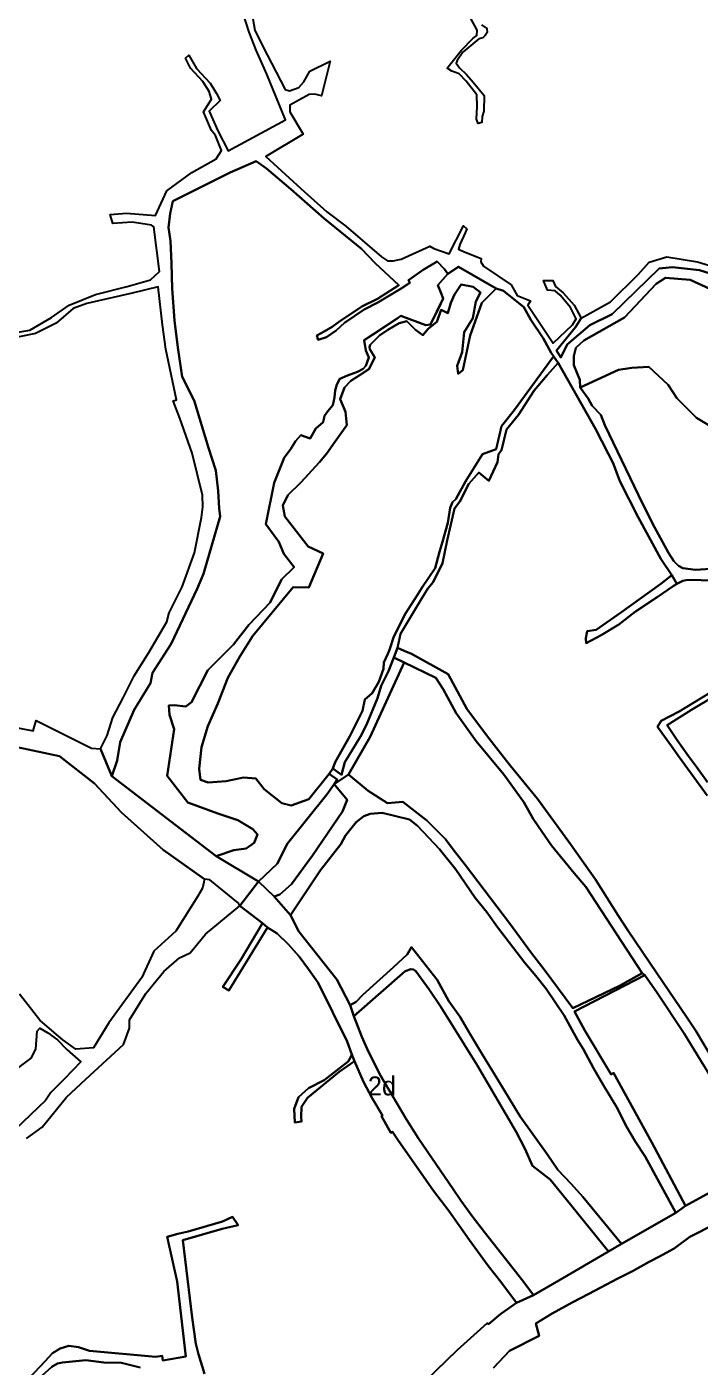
# Model space of a CAD drawing. Extents: x 548434 to 553028, y 1835063 to 1842282.
# Drawn here: x 551207.7 to 551456.4, y 1839040 to 1839535 of the extents above; entities that cross this region are included whole.
import ezdxf

# ---------------------------------------------------------------- set-up
doc = ezdxf.new("R2010")
doc.units = 0
for name, color, linetype in [('Level 15', 7, 'Continuous'), ('Level 16', 7, 'Continuous'), ('Level 23', 7, 'Continuous')]:
    doc.layers.add(name, color=color, linetype=linetype)

msp = doc.modelspace()

# ---------------------------------------------------------------- linework, layer by layer
at = {"layer": 'Level 16'}
msp.add_lwpolyline([(551394.81, 1839066.6), (551388.55, 1839063.72), (551382.8, 1839071.49), (551378.05, 1839077.43), (551371.19, 1839086.95), (551363.54, 1839097.76), (551357.89, 1839105.08), (551344.69, 1839123.92), (551342.72, 1839126.86), (551342.13, 1839126.53), (551338.68, 1839132.65), (551339, 1839132.88), (551335.27, 1839139.28), (551332.02, 1839145.42), (551328.66, 1839152.96), (551327.69, 1839155.5), (551326.02, 1839160.27), (551315.25, 1839181.98), (551311.76, 1839187.01), (551308.23, 1839191.65), (551304.28, 1839196.13), (551300.11, 1839200.19), (551296.52, 1839202.42), (551294.74, 1839203.99), (551286.41, 1839210.33), (551293.3, 1839219.36), (551299.04, 1839213.85), (551305.03, 1839206.96), (551308.1, 1839200.86), (551322.24, 1839183.14), (551327.14, 1839173.69), (551328.43, 1839169.65), (551331.44, 1839161.97), (551333.37, 1839157.51), (551337.94, 1839148.34), (551347.97, 1839131.44), (551352.34, 1839124.41), (551365.2, 1839105.69), (551367.92, 1839101.52), (551372.22, 1839095.75), (551376.71, 1839089.85), (551390.92, 1839071.84)], close=True, dxfattribs=at)
for points in [[(551351.03, 1839031.17), (551366.62, 1839046.23), (551377.65, 1839056.22), (551378.14, 1839055.85), (551382.77, 1839059.75), (551388.55, 1839063.72), (551394.81, 1839066.6), (551404.21, 1839071.96), (551422.47, 1839082.73), (551427.3107, 1839085.4892), (551447.4, 1839096.94), (551450.93, 1839099.62), (551459.96, 1839104.51)], [(551462, 1839092.98), (551452.58, 1839088.15), (551446.75, 1839083.84), (551441.06, 1839080.71), (551437.48, 1839078.94), (551431.31, 1839075.5), (551425.98, 1839072.75), (551415.3, 1839067.1), (551409.05, 1839063.94), (551401.69, 1839059.87), (551395.63, 1839056.17), (551396.89, 1839051.61), (551385.93, 1839045.97), (551380.01, 1839039.79)]]:
    msp.add_lwpolyline(points, dxfattribs=at)
at = {"layer": 'Level 23'}
for points in [[(551286.7, 1839563.12), (551291.85, 1839533.72), (551294.68, 1839527.99), (551303.1, 1839511.78), (551304.76, 1839511.28), (551308.11, 1839512.58), (551310.02, 1839514.63), (551312.17, 1839518.64), (551319.71, 1839522.27), (551316.49, 1839509.45), (551314.02, 1839510.17), (551311.99, 1839509.95), (551304.77, 1839506.1), (551304.78, 1839503.54), (551309.69, 1839495.33), (551295.96, 1839487.09), (551308.93, 1839475.28), (551318.53, 1839466.65), (551325.51, 1839461.39), (551338.63, 1839450.05), (551340.89, 1839448.58), (551343, 1839448.52), (551345.95, 1839449.15), (551356.56, 1839454.03), (551358.04, 1839453.11), (551363.69, 1839451.19), (551368.99, 1839461.53), (551370.18, 1839460.41), (551369.58, 1839458.93), (551367.66, 1839454.54), (551367.13, 1839452.81), (551368.9, 1839451.98), (551375.49, 1839449.39), (551375.41, 1839448.17), (551376.31, 1839446.53), (551386.53, 1839439.69), (551388.83, 1839435.71), (551393.67, 1839433.84), (551392.68, 1839432.21), (551402.09, 1839418.11), (551409.19, 1839424.94), (551410.52, 1839427.19), (551408.48, 1839431.28), (551404.66, 1839435.83), (551402.84, 1839437.44), (551399.92, 1839437.71), (551398.51, 1839441.27), (551402.01, 1839441.3), (551402.97, 1839439.04), (551405.82, 1839436.78), (551409.77, 1839432.23), (551412.42, 1839427.36), (551410.28, 1839424.12), (551403.31, 1839415.39), (551404.91, 1839412.88), (551407.2, 1839417.68), (551415.66, 1839424.86), (551423.92, 1839428.85), (551441.17, 1839445.68), (551446.18, 1839446.2), (551456.07, 1839445.07), (551462, 1839443.32)], [(551198.69, 1839421.2), (551208.82, 1839423), (551216.76, 1839427.68), (551223.31, 1839432.18), (551233.07, 1839436.13), (551244.71, 1839439.03), (551253.37, 1839441.51), (551256.7, 1839444.67), (551254.55, 1839461.1), (551253.69, 1839461.68), (551246.59, 1839462.88), (551239.42, 1839462.35), (551238.53, 1839465.7), (551244.56, 1839466.21), (551255.27, 1839465.34), (551259.34, 1839474.46), (551268.64, 1839481.19), (551277.57, 1839486.25), (551279.59, 1839489.3), (551277.38, 1839494.87), (551275.86, 1839496.75), (551272.99, 1839503.62), (551275.94, 1839508.26), (551274.99, 1839511.12), (551272.65, 1839514.77), (551268.11, 1839519.72), (551266.24, 1839523.43), (551267.53, 1839524.48), (551270.38, 1839519.63), (551275.37, 1839514.2), (551277.79, 1839510.32), (551279.07, 1839507.73), (551275.07, 1839503.85), (551278.24, 1839496.53), (551282.01, 1839489.14), (551303.22, 1839500.69), (551296.34, 1839517.44), (551292.43, 1839526.36), (551289.78, 1839533.04), (551286.26, 1839544.06)], [(551375.57, 1839535.71), (551377.57, 1839534.32), (551377.67, 1839532.9), (551376.97, 1839531.76), (551376.06, 1839530.88), (551374.65, 1839530.59), (551368.67, 1839525.62), (551366.68, 1839522.54), (551366.29, 1839521.53), (551367.44, 1839519.78), (551370.06, 1839517.34), (551372.53, 1839514.57), (551376.58, 1839509.62), (551376.41, 1839503.84), (551375.9, 1839501.87), (551375.74, 1839499.62), (551374.34, 1839499.26), (551373.73, 1839500.89), (551374.01, 1839505.57), (551373.94, 1839509.88), (551369.98, 1839514.89), (551367.33, 1839517.67), (551364.67, 1839518.65), (551362.95, 1839519.77), (551363.8, 1839520.85), (551368.13, 1839526.24), (551372.58, 1839530.73), (551373.85, 1839531.82), (551374, 1839533.75), (551371.49, 1839538.36)], [(551460.12, 1839330.53), (551453.11, 1839330.72), (551451.23, 1839330.63), (551449.93, 1839330.34), (551448.93, 1839329.88), (551447.7863, 1839329.2176), (551445.92, 1839332.44), (551441.88, 1839338.49), (551433.42, 1839353.86), (551426.68, 1839367.19), (551424.24, 1839373.79), (551422.41, 1839377.46), (551417.74, 1839386.57), (551403.96, 1839410.89), (551401.3, 1839414.54), (551398.34, 1839419.99), (551393.8, 1839426.81), (551391.28, 1839431.43), (551383.78, 1839437.43), (551380.97, 1839438.35), (551367.09, 1839446.4), (551363.16, 1839443.77), (551361.95, 1839445.44), (551359.18, 1839448.34), (551354.1, 1839445.23), (551348.66, 1839441.39), (551349.11, 1839440.48), (551346, 1839438.31), (551337.29, 1839433.22), (551332.31, 1839430.58), (551325.05, 1839425.72), (551321.95, 1839422.82), (551318.41, 1839420.39), (551315.27, 1839419.37), (551314.79, 1839421.02), (551317.55, 1839422.48), (551320.4, 1839424.2), (551322.78, 1839425.91), (551331.43, 1839431.64), (551337.21, 1839434.54), (551345.13, 1839439.54), (551336.31, 1839447.76), (551331.28, 1839453.04), (551317.52, 1839464.16), (551305.19, 1839474.97), (551296.24, 1839482.66), (551292.45, 1839485.41), (551282.82, 1839481.12), (551261.63, 1839470.6), (551260.67, 1839466.05), (551260.04, 1839460.82), (551260.8, 1839455.97), (551261.18, 1839447.6), (551261.35, 1839438.35), (551262.25, 1839426.58), (551263.42, 1839416.61), (551265.11, 1839405.74), (551269.44, 1839396.94), (551274.81, 1839379.55), (551277.52, 1839371.16), (551278.3, 1839363.59), (551278.69, 1839357.19), (551279.12, 1839354.17), (551272.93, 1839333.03), (551270.64, 1839327.46), (551260.97, 1839307.09), (551254.05, 1839296.37), (551253.41, 1839292.62), (551247.34, 1839282.73), (551242.15, 1839270.79), (551241.04, 1839264.06), (551239.12, 1839258.3), (551234.95, 1839268.35), (551237.31, 1839273.26), (551239.46, 1839279.96), (551243.28, 1839287.13), (551247.35, 1839295.3), (551252.7, 1839303.87), (551259.41, 1839315.28), (551260.28, 1839318.59), (551265.04, 1839328.22), (551269.62, 1839340.68), (551272.18, 1839353.81), (551272.74, 1839357.72), (551272.62, 1839362.03), (551268.7, 1839377.48), (551264.26, 1839390.44), (551261.77, 1839396.92), (551263.03, 1839397.18), (551259.01, 1839415.95), (551257.81, 1839424.94), (551256.14, 1839439), (551246.63, 1839436.57), (551229.8, 1839432.77), (551224.76, 1839430.94), (551218.57, 1839425.51), (551210.86, 1839421.72), (551201.31, 1839419.74)], [(551462.43, 1839386.12), (551455, 1839390.63), (551447.78, 1839397.8), (551444.56, 1839402.76), (551437.36, 1839409.37), (551431.08, 1839409.09), (551426.23, 1839408.33), (551412.02, 1839401.79), (551411.98, 1839404.67), (551409.71, 1839410.06), (551409.67, 1839413.3), (551410.46, 1839416.38), (551413.44, 1839419.08), (551428.4, 1839427.65), (551440.16, 1839440.05), (551443.58, 1839442.23), (551452.72, 1839441.51), (551459.88, 1839438.22)], [(551459.88, 1839438.22), (551452.72, 1839441.51), (551443.58, 1839442.23), (551440.16, 1839440.05), (551428.4, 1839427.65), (551413.44, 1839419.08), (551410.46, 1839416.38), (551409.67, 1839413.3), (551409.71, 1839410.06), (551411.98, 1839404.67), (551412.02, 1839401.79), (551414.94, 1839397.74), (551416.42, 1839395.07), (551419.67, 1839391.66), (551421.1, 1839387.91), (551433.64, 1839362.04), (551438.77, 1839351.6), (551444.64, 1839340.67), (551446.63, 1839337.64), (551448.34, 1839335.94), (551450.01, 1839335.05), (551454.59, 1839334.48), (551462.01, 1839334.96)], [(551464.05, 1839148.66), (551454.71, 1839164.2), (551451.36, 1839169.37), (551440.36, 1839185.46), (551429.8, 1839201.1), (551426.05, 1839206.76), (551417.73, 1839220.11), (551408.43, 1839233.16), (551396.27, 1839249.84), (551386.24, 1839262.18), (551381.78, 1839267.82), (551377.49, 1839273.37), (551370.25, 1839283.09), (551363.29, 1839295.87), (551349.72, 1839303.43), (551347.07, 1839304.57), (551344.61, 1839305.69), (551345.71, 1839310.82), (551353.03, 1839323.18), (551355.78, 1839327.54), (551357.78, 1839329.86), (551361.18, 1839336.92), (551362.97, 1839345.24), (551365.63, 1839357.13), (551367.61, 1839359.66), (551370.9, 1839366.23), (551374.63, 1839370.44), (551378.28, 1839367.31), (551381.48, 1839374.23), (551381.87, 1839377.13), (551382.98, 1839378.68), (551384.83, 1839386.22), (551389.23, 1839391.65), (551395.1, 1839400.64), (551399.8, 1839406.32), (551403.96, 1839410.89), (551417.74, 1839386.57), (551422.41, 1839377.46), (551424.24, 1839373.79), (551426.68, 1839367.19), (551433.42, 1839353.86), (551441.88, 1839338.49), (551445.92, 1839332.44), (551441.8, 1839329.33), (551426.9, 1839318.51), (551417.91, 1839312.31), (551414.6, 1839311.76), (551414.15, 1839309.18), (551414.21, 1839307.38), (551419.75, 1839310.29), (551426.32, 1839314.29), (551432.47, 1839319.06), (551440.48, 1839324.4), (551446.34, 1839328.38), (551447.7863, 1839329.2176), (551448.93, 1839329.88), (551449.93, 1839330.34), (551451.23, 1839330.63), (551453.11, 1839330.72), (551460.12, 1839330.53)], [(551462.01, 1839334.96), (551454.59, 1839334.48), (551450.01, 1839335.05), (551448.34, 1839335.94), (551446.63, 1839337.64), (551444.64, 1839340.67), (551438.77, 1839351.6), (551433.64, 1839362.04), (551421.1, 1839387.91), (551419.67, 1839391.66), (551416.42, 1839395.07), (551414.94, 1839397.74), (551412.02, 1839401.79), (551426.23, 1839408.33), (551431.08, 1839409.09), (551437.36, 1839409.37), (551444.56, 1839402.76), (551447.78, 1839397.8), (551455, 1839390.63), (551462.43, 1839386.12)], [(551457.84, 1839151.21), (551450.5, 1839163.28), (551440.51, 1839178.18), (551435.93, 1839184.74), (551434.94, 1839185.45), (551414.1, 1839217.44), (551409.87, 1839222.39), (551401.5, 1839232.59), (551397.89, 1839237.79), (551394.65, 1839242.54), (551391.22, 1839248.65), (551383.88, 1839258.88), (551373.59, 1839271.2), (551366.31, 1839281.55), (551361.49, 1839290.43), (551358.7, 1839294.52), (551347.01, 1839300.19), (551343.22, 1839302.02), (551344.61, 1839305.69), (551347.07, 1839304.57), (551349.72, 1839303.43), (551363.29, 1839295.87), (551370.25, 1839283.09), (551377.49, 1839273.37), (551381.78, 1839267.82), (551386.24, 1839262.18), (551396.27, 1839249.84), (551408.43, 1839233.16), (551417.73, 1839220.11), (551426.05, 1839206.76), (551429.8, 1839201.1), (551440.36, 1839185.46), (551451.36, 1839169.37), (551454.71, 1839164.2), (551464.05, 1839148.66)], [(551458.91, 1839251.09), (551455.94, 1839255.12), (551448.68, 1839265.2), (551445.73, 1839269.3), (551440.56, 1839276.49), (551441.98, 1839278.7), (551448.6, 1839282.18), (551459.94, 1839289.08)], [(551459.94, 1839289.08), (551448.6, 1839282.18), (551441.98, 1839278.7), (551440.56, 1839276.49), (551445.73, 1839269.3), (551448.68, 1839265.2), (551455.94, 1839255.12), (551458.91, 1839251.09)], [(551461.99, 1839288.05), (551453.15, 1839282.69), (551444.13, 1839277.09), (551447.85, 1839271.54), (551452.05, 1839265.69), (551455.03, 1839261.72), (551459.11, 1839256.03)], [(551459.11, 1839256.03), (551455.03, 1839261.72), (551452.05, 1839265.69), (551447.85, 1839271.54), (551444.13, 1839277.09), (551453.15, 1839282.69), (551461.99, 1839288.05)], [(551187.09, 1839279.48), (551210.05, 1839275.05), (551211.17, 1839278.77), (551231.53, 1839268.55), (551234.95, 1839268.35), (551239.12, 1839258.3), (551277.62, 1839228.73), (551293.3, 1839219.36), (551286.41, 1839210.33), (551285.9, 1839211.31), (551275.3, 1839220.01), (551273.37, 1839220.24), (551258.02, 1839231.08), (551242.65, 1839244.83), (551232.7, 1839255.56), (551219.72, 1839265.6), (551204.07, 1839268.95)], [(551204.07, 1839268.95), (551219.72, 1839265.6), (551232.7, 1839255.56), (551242.65, 1839244.83), (551258.02, 1839231.08), (551273.37, 1839220.24), (551272.53, 1839216.83), (551270.85, 1839213.96), (551262.68, 1839200.96), (551254.64, 1839193.61), (551250.19, 1839183.88), (551237.96, 1839167.18), (551232.3, 1839157.89), (551225.82, 1839157.47), (551220.98, 1839160.87), (551217.83, 1839163.64), (551212.52, 1839168.2), (551204.93, 1839177.8)], [(551207.53, 1839124.43), (551213.39, 1839128.64), (551222.3, 1839139.75), (551229.43, 1839146.3), (551243.35, 1839159.2), (551245.63, 1839165.23), (551245.6, 1839168.31), (551251.69, 1839177.94), (551254.31, 1839181.34), (551258.3, 1839186.12), (551264.1, 1839191.21), (551267.99, 1839193.06), (551273.71, 1839199.96), (551286.41, 1839210.33), (551294.74, 1839203.99), (551286.87, 1839190.65), (551280.1, 1839180.4), (551282.3, 1839179.06), (551296.52, 1839202.42), (551300.11, 1839200.19), (551304.28, 1839196.13), (551308.23, 1839191.65), (551311.76, 1839187.01), (551315.25, 1839181.98), (551326.02, 1839160.27), (551327.69, 1839155.5), (551327.12, 1839154.06), (551326.32, 1839152.93), (551317.46, 1839146.02), (551311.75, 1839143), (551308.08, 1839139.68), (551306.4, 1839135.45), (551306.66, 1839130.34), (551309.14, 1839130.71), (551309.04, 1839132.47), (551309.08, 1839136.08), (551311.32, 1839139.43), (551323.07, 1839149.08), (551328.66, 1839152.96), (551332.02, 1839145.42), (551335.27, 1839139.28), (551339, 1839132.88), (551338.68, 1839132.65), (551342.13, 1839126.53), (551342.72, 1839126.86), (551344.69, 1839123.92), (551357.89, 1839105.08), (551363.54, 1839097.76), (551371.19, 1839086.95), (551378.05, 1839077.43), (551382.8, 1839071.49), (551388.55, 1839063.72), (551382.77, 1839059.75), (551378.14, 1839055.85), (551377.65, 1839056.22), (551366.62, 1839046.23), (551351.03, 1839031.17)], [(551194.41, 1839142.99), (551209.26, 1839154.16), (551211.08, 1839157.45), (551211.54, 1839164.03), (551212.48, 1839165.25), (551215.44, 1839163.49), (551218.97, 1839160.85), (551222.45, 1839157.37), (551227.62, 1839152.75), (551221.48, 1839146.37), (551216.53, 1839141.43), (551214.6, 1839138.48), (551194.81, 1839119.63)], [(551351.03, 1839031.17), (551366.62, 1839046.23), (551377.65, 1839056.22), (551378.14, 1839055.85), (551382.77, 1839059.75), (551388.55, 1839063.72), (551394.81, 1839066.6), (551404.21, 1839071.96), (551422.47, 1839082.73), (551427.3107, 1839085.4892), (551447.4, 1839096.94), (551450.93, 1839099.62), (551459.96, 1839104.51)], [(551380.01, 1839039.79), (551385.93, 1839045.97), (551396.89, 1839051.61), (551395.63, 1839056.17), (551401.69, 1839059.87), (551409.05, 1839063.94), (551415.3, 1839067.1), (551425.98, 1839072.75), (551431.31, 1839075.5), (551437.48, 1839078.94), (551441.06, 1839080.71), (551446.75, 1839083.84), (551452.58, 1839088.15), (551462, 1839092.98), (551467.62, 1839096.22), (551481.32, 1839103.57), (551488.79, 1839094.44), (551494.81, 1839080.89), (551498.04, 1839075.31), (551505.71, 1839057.75), (551508.36, 1839049.74), (551510.64, 1839041.49), (551513.22, 1839042.2), (551516.62, 1839033.13)], [(551207.93, 1839035.36), (551212.64, 1839040.26), (551214.34, 1839042.13), (551217.14, 1839045.12), (551220.01, 1839046.88), (551223.26, 1839047.89), (551226.72, 1839047.36), (551230.81, 1839046), (551255.32, 1839043.82), (551257.63, 1839044.17), (551257.97, 1839042.48), (551266.4, 1839043.92), (551263.18, 1839071.58), (551259.57, 1839088.08), (551263.52, 1839089.24), (551267.25, 1839090.05), (551279.93, 1839093.84), (551283.6, 1839095.47), (551285.73, 1839092.42), (551279.89, 1839091.14), (551265.27, 1839086.95), (551268.74, 1839058.39), (551270.14, 1839048.63), (551271.09, 1839044.82), (551273.27, 1839037.49)], [(551273.27, 1839037.49), (551271.09, 1839044.82), (551270.14, 1839048.63), (551268.74, 1839058.39), (551265.27, 1839086.95), (551279.89, 1839091.14), (551285.73, 1839092.42), (551283.6, 1839095.47), (551279.93, 1839093.84), (551267.25, 1839090.05), (551263.52, 1839089.24), (551259.57, 1839088.08), (551263.18, 1839071.58), (551266.4, 1839043.92), (551257.97, 1839042.48), (551257.63, 1839044.17), (551255.32, 1839043.82), (551230.81, 1839046), (551226.72, 1839047.36), (551223.26, 1839047.89), (551220.01, 1839046.88), (551217.14, 1839045.12), (551214.34, 1839042.13), (551212.64, 1839040.26), (551207.93, 1839035.36)], [(551462, 1839092.98), (551452.58, 1839088.15), (551446.75, 1839083.84), (551441.06, 1839080.71), (551437.48, 1839078.94), (551431.31, 1839075.5), (551425.98, 1839072.75), (551415.3, 1839067.1), (551409.05, 1839063.94), (551401.69, 1839059.87), (551395.63, 1839056.17), (551396.89, 1839051.61), (551385.93, 1839045.97), (551380.01, 1839039.79)], [(551249.55, 1839039.92), (551242.71, 1839041.6), (551236.15, 1839041.76), (551229.47, 1839042.61), (551220.82, 1839041.78), (551219.61, 1839041.52), (551219.05, 1839041.38), (551216.97, 1839040.07), (551209.85, 1839033.66)], [(551209.85, 1839033.66), (551216.97, 1839040.07), (551219.05, 1839041.38), (551219.61, 1839041.52), (551220.82, 1839041.78), (551229.47, 1839042.61), (551236.15, 1839041.76), (551242.71, 1839041.6), (551249.55, 1839039.92)]]:
    msp.add_lwpolyline(points, dxfattribs=at)
for points in [[(551360.57, 1839436.86), (551361.47, 1839434.66), (551359.69, 1839431.01), (551356.82, 1839425.03), (551355.11, 1839424.78), (551345.85, 1839428.29), (551344.43, 1839427.23), (551332.31, 1839419.27), (551332.84, 1839415.39), (551333.96, 1839412.85), (551332.85, 1839409.83), (551331.93, 1839408.72), (551329.82, 1839407.62), (551326.1, 1839406.19), (551323.32, 1839405.03), (551322.23, 1839402.9), (551321.56, 1839400.67), (551321.31, 1839398.15), (551320.73, 1839395.3), (551318.88, 1839393.04), (551317.62, 1839391.37), (551317.15, 1839389.04), (551314.42, 1839386.65), (551312.31, 1839382.92), (551308.84, 1839384.21), (551306.88, 1839381.95), (551305.24, 1839379.08), (551302.73, 1839375.8), (551299.06, 1839366.54), (551296.02, 1839351.32), (551300.71, 1839344.73), (551302.65, 1839340.41), (551306.4, 1839335.49), (551301.8, 1839330.93), (551297.52, 1839322.44), (551289.65, 1839314.14), (551284.01, 1839306.87), (551274.51, 1839297.4), (551268.49, 1839285.56), (551266.39, 1839284.03), (551262.05, 1839284.42), (551260.2, 1839284.37), (551260.33, 1839280.86), (551262.09, 1839275.62), (551259.51, 1839258.34), (551267.13, 1839248.48), (551278.23, 1839244.43), (551285.68, 1839242.01), (551291.16, 1839238.67), (551292.85, 1839236.75), (551291.62, 1839233.6), (551288.74, 1839231.6), (551284.16, 1839230.91), (551277.62, 1839228.73), (551239.12, 1839258.3), (551241.04, 1839264.06), (551242.15, 1839270.79), (551247.34, 1839282.73), (551253.41, 1839292.62), (551254.05, 1839296.37), (551260.97, 1839307.09), (551270.64, 1839327.46), (551272.93, 1839333.03), (551279.12, 1839354.17), (551278.69, 1839357.19), (551278.3, 1839363.59), (551277.52, 1839371.16), (551274.81, 1839379.55), (551269.44, 1839396.94), (551265.11, 1839405.74), (551263.42, 1839416.61), (551262.25, 1839426.58), (551261.35, 1839438.35), (551261.18, 1839447.6), (551260.8, 1839455.97), (551260.04, 1839460.82), (551260.67, 1839466.05), (551261.63, 1839470.6), (551282.82, 1839481.12), (551292.45, 1839485.41), (551296.24, 1839482.66), (551305.19, 1839474.97), (551317.52, 1839464.16), (551331.28, 1839453.04), (551336.31, 1839447.76), (551345.13, 1839439.54), (551337.21, 1839434.54), (551331.43, 1839431.64), (551322.78, 1839425.91), (551320.4, 1839424.2), (551317.55, 1839422.48), (551314.79, 1839421.02), (551315.27, 1839419.37), (551318.41, 1839420.39), (551321.95, 1839422.82), (551325.05, 1839425.72), (551332.31, 1839430.58), (551337.29, 1839433.22), (551346, 1839438.31), (551349.11, 1839440.48), (551348.66, 1839441.39), (551354.1, 1839445.23), (551359.18, 1839448.34), (551361.95, 1839445.44), (551363.16, 1839443.77), (551359.52, 1839439.54)], [(551472.9228, 1839439.2298), (551466.76, 1839438.27), (551462, 1839443.32), (551456.07, 1839445.07), (551446.18, 1839446.2), (551441.17, 1839445.68), (551423.92, 1839428.85), (551415.66, 1839424.86), (551407.2, 1839417.68), (551404.91, 1839412.88), (551403.31, 1839415.39), (551410.28, 1839424.12), (551412.42, 1839427.36), (551423.26, 1839433.4), (551433.5, 1839443.54), (551437.48, 1839448.09), (551444.06, 1839450), (551455.32, 1839448.14), (551462.67, 1839445.92), (551467.52, 1839443.12), (551471.6329, 1839443.5386)], [(551363.16, 1839443.77), (551367.09, 1839446.4), (551380.97, 1839438.35), (551375.67, 1839432.99), (551371.4, 1839420.98), (551368.7, 1839408.18), (551367.03, 1839406.8), (551366.66, 1839409.79), (551368.44, 1839414.78), (551369.24, 1839422.25), (551372.45, 1839427.35), (551373.46, 1839433.59), (551375.23, 1839436.84), (551372.59, 1839439.01), (551368.1, 1839439.82), (551365.59, 1839436.16), (551364.27, 1839432.99), (551363.2, 1839429.18), (551360.75, 1839430.45), (551359.1, 1839426.06), (551355.94, 1839423.43), (551353.96, 1839421.17), (551351.25, 1839423.1), (551348.07, 1839426.34), (551345.15, 1839425.5), (551340.98, 1839423.1), (551338, 1839420.93), (551334.46, 1839417.53), (551334.3, 1839416.67), (551334.32, 1839415.88), (551336.21, 1839412.85), (551333.99, 1839408.52), (551330.44, 1839406.16), (551327.39, 1839404.21), (551325.05, 1839401.76), (551323.38, 1839397.51), (551325.44, 1839392.74), (551325.89, 1839387.93), (551321.54, 1839381.9), (551318.4, 1839377.28), (551315.75, 1839374.23), (551308.92, 1839366.75), (551304.13, 1839362.01), (551302.23, 1839358.2), (551302.95, 1839354.2), (551311.65, 1839343.06), (551317.15, 1839340.48), (551311.8, 1839327.98), (551306.05, 1839328), (551291.19, 1839310.06), (551286.35, 1839302.42), (551281.95, 1839294.6), (551278.25, 1839285.04), (551274.49, 1839276.66), (551272.2, 1839268.98), (551271.33, 1839260.9), (551271.83, 1839256.94), (551274.61, 1839255.89), (551281.34, 1839256.44), (551287.69, 1839257.75), (551292.21, 1839257.44), (551295.31, 1839253.41), (551301.81, 1839248.22), (551305.36, 1839247.4), (551311.81, 1839249.76), (551319.29, 1839259.06), (551322.31, 1839256.99), (551321.17, 1839255.35), (551318.47, 1839251.48), (551303.99, 1839233.39), (551300.11, 1839225.92), (551293.3, 1839219.36), (551277.62, 1839228.73), (551284.16, 1839230.91), (551288.74, 1839231.6), (551291.62, 1839233.6), (551292.85, 1839236.75), (551291.16, 1839238.67), (551285.68, 1839242.01), (551278.23, 1839244.43), (551267.13, 1839248.48), (551259.51, 1839258.34), (551262.09, 1839275.62), (551260.33, 1839280.86), (551260.2, 1839284.37), (551262.05, 1839284.42), (551266.39, 1839284.03), (551268.49, 1839285.56), (551274.51, 1839297.4), (551284.01, 1839306.87), (551289.65, 1839314.14), (551297.52, 1839322.44), (551301.8, 1839330.93), (551306.4, 1839335.49), (551302.65, 1839340.41), (551300.71, 1839344.73), (551296.02, 1839351.32), (551299.06, 1839366.54), (551302.73, 1839375.8), (551305.24, 1839379.08), (551306.88, 1839381.95), (551308.84, 1839384.21), (551312.31, 1839382.92), (551314.42, 1839386.65), (551317.15, 1839389.04), (551317.62, 1839391.37), (551318.88, 1839393.04), (551320.73, 1839395.3), (551321.31, 1839398.15), (551321.56, 1839400.67), (551322.23, 1839402.9), (551323.32, 1839405.03), (551326.1, 1839406.19), (551329.82, 1839407.62), (551331.93, 1839408.72), (551332.85, 1839409.83), (551333.96, 1839412.85), (551332.84, 1839415.39), (551332.31, 1839419.27), (551335.41, 1839421.29), (551344.43, 1839427.23), (551345.85, 1839428.29), (551355.11, 1839424.78), (551356.82, 1839425.03), (551361.47, 1839434.66), (551360.57, 1839436.86), (551359.52, 1839439.54)], [(551403.96, 1839410.89), (551402.22, 1839413.26), (551393.82, 1839401.84), (551387.75, 1839393.55), (551383.02, 1839387.47), (551381, 1839378.95), (551375.93, 1839377.22), (551369.67, 1839367.05), (551366.15, 1839360.56), (551364.91, 1839359.41), (551364.08, 1839357.36), (551363.14, 1839351.86), (551361.26, 1839344.85), (551360.13, 1839341.11), (551358.52, 1839335.08), (551353.84, 1839328.17), (551351.71, 1839324.84), (551347.59, 1839318.31), (551343.25, 1839309.86), (551341.62, 1839304.94), (551340.96, 1839303.46), (551339.49, 1839300.2), (551339.37, 1839297.9), (551337.66, 1839293.11), (551335.26, 1839288.87), (551332.53, 1839286.62), (551331.6, 1839282.34), (551327.04, 1839273.08), (551321.61, 1839263.4), (551320.7, 1839261.03), (551319.29, 1839259.06), (551311.81, 1839249.76), (551305.36, 1839247.4), (551301.81, 1839248.22), (551295.31, 1839253.41), (551292.21, 1839257.44), (551287.69, 1839257.75), (551281.34, 1839256.44), (551274.61, 1839255.89), (551271.83, 1839256.94), (551271.33, 1839260.9), (551272.2, 1839268.98), (551274.49, 1839276.66), (551278.25, 1839285.04), (551281.95, 1839294.6), (551286.35, 1839302.42), (551291.19, 1839310.06), (551306.05, 1839328), (551311.8, 1839327.98), (551317.15, 1839340.48), (551311.65, 1839343.06), (551302.95, 1839354.2), (551302.23, 1839358.2), (551304.13, 1839362.01), (551308.92, 1839366.75), (551315.75, 1839374.23), (551318.4, 1839377.28), (551321.54, 1839381.9), (551325.89, 1839387.93), (551325.44, 1839392.74), (551323.38, 1839397.51), (551325.05, 1839401.76), (551327.39, 1839404.21), (551330.44, 1839406.16), (551333.99, 1839408.52), (551336.21, 1839412.85), (551334.32, 1839415.88), (551334.3, 1839416.67), (551334.46, 1839417.53), (551338, 1839420.93), (551340.98, 1839423.1), (551345.15, 1839425.5), (551348.07, 1839426.34), (551351.25, 1839423.1), (551353.96, 1839421.17), (551355.94, 1839423.43), (551359.1, 1839426.06), (551360.75, 1839430.45), (551363.2, 1839429.18), (551364.27, 1839432.99), (551365.59, 1839436.16), (551368.1, 1839439.82), (551372.59, 1839439.01), (551375.23, 1839436.84), (551373.46, 1839433.59), (551372.45, 1839427.35), (551369.24, 1839422.25), (551368.44, 1839414.78), (551366.66, 1839409.79), (551367.03, 1839406.8), (551368.7, 1839408.18), (551371.4, 1839420.98), (551375.67, 1839432.99), (551380.97, 1839438.35), (551383.78, 1839437.43), (551391.28, 1839431.43), (551393.8, 1839426.81), (551398.34, 1839419.99), (551401.3, 1839414.54)], [(551402.22, 1839413.26), (551403.96, 1839410.89), (551399.8, 1839406.32), (551395.1, 1839400.64), (551389.23, 1839391.65), (551384.83, 1839386.22), (551382.98, 1839378.68), (551381.87, 1839377.13), (551381.48, 1839374.23), (551378.28, 1839367.31), (551374.63, 1839370.44), (551370.9, 1839366.23), (551367.61, 1839359.66), (551365.63, 1839357.13), (551362.97, 1839345.24), (551361.18, 1839336.92), (551357.78, 1839329.86), (551355.78, 1839327.54), (551353.03, 1839323.18), (551345.71, 1839310.82), (551344.61, 1839305.69), (551343.22, 1839302.02), (551341.26, 1839297), (551338.52, 1839291.61), (551337.2, 1839287.04), (551333.1, 1839277.23), (551330.98, 1839272.87), (551325.17, 1839263.42), (551323.88, 1839258.79), (551320.7, 1839261.03), (551321.61, 1839263.4), (551327.04, 1839273.08), (551331.6, 1839282.34), (551332.53, 1839286.62), (551335.26, 1839288.87), (551337.66, 1839293.11), (551339.37, 1839297.9), (551339.49, 1839300.2), (551340.96, 1839303.46), (551341.62, 1839304.94), (551343.25, 1839309.86), (551347.59, 1839318.31), (551351.71, 1839324.84), (551353.84, 1839328.17), (551358.52, 1839335.08), (551360.13, 1839341.11), (551361.26, 1839344.85), (551363.14, 1839351.86), (551364.08, 1839357.36), (551364.91, 1839359.41), (551366.15, 1839360.56), (551369.67, 1839367.05), (551375.93, 1839377.22), (551381, 1839378.95), (551383.02, 1839387.47), (551387.75, 1839393.55)], [(551402.22, 1839413.26), (551387.75, 1839393.55), (551393.82, 1839401.84)], [(551445.92, 1839332.44), (551447.7863, 1839329.2176), (551446.34, 1839328.38), (551440.48, 1839324.4), (551432.47, 1839319.06), (551426.32, 1839314.29), (551419.75, 1839310.29), (551414.21, 1839307.38), (551414.15, 1839309.18), (551414.6, 1839311.76), (551417.91, 1839312.31), (551426.9, 1839318.51), (551441.8, 1839329.33)], [(551343.22, 1839302.02), (551347.01, 1839300.19), (551334.52, 1839272.77), (551326.43, 1839258.87), (551321.17, 1839255.35), (551322.31, 1839256.99), (551319.29, 1839259.06), (551320.7, 1839261.03), (551323.88, 1839258.79), (551325.17, 1839263.42), (551330.98, 1839272.87), (551333.1, 1839277.23), (551337.2, 1839287.04), (551338.52, 1839291.61), (551341.26, 1839297)], [(551347.01, 1839300.19), (551358.7, 1839294.52), (551361.49, 1839290.43), (551366.31, 1839281.55), (551373.59, 1839271.2), (551383.88, 1839258.88), (551391.22, 1839248.65), (551394.65, 1839242.54), (551397.89, 1839237.79), (551401.5, 1839232.59), (551409.87, 1839222.39), (551414.1, 1839217.44), (551434.94, 1839185.45), (551426.58, 1839180.78), (551409.29, 1839172.55), (551398.72, 1839186.9), (551394.1, 1839192.9), (551385.93, 1839203.93), (551369.61, 1839225.51), (551365.12, 1839231.23), (551362.36, 1839234.94), (551355.37, 1839241.91), (551346.54, 1839248.76), (551340.93, 1839248.27), (551333.81, 1839252.81), (551326.43, 1839258.87), (551334.52, 1839272.77)], [(551435.93, 1839184.74), (551409.94, 1839171.35), (551413.73, 1839164.3), (551423.49, 1839148.11), (551424.39, 1839148.71), (551438.5, 1839122.97), (551450.93, 1839099.62), (551447.4, 1839096.94), (551436.08, 1839117.82), (551432.43, 1839123.17), (551428.92, 1839129.19), (551425.84, 1839135.48), (551420.53, 1839144.3), (551417.02, 1839150.41), (551413.21, 1839157.59), (551411.06, 1839160.9), (551406.18, 1839169.92), (551399.48, 1839179.76), (551395.7, 1839184.56), (551391.55, 1839189.3), (551381.54, 1839202.43), (551377.58, 1839207.99), (551373.32, 1839213.37), (551366.1, 1839223.74), (551360.08, 1839231.29), (551352.01, 1839239.86), (551349.05, 1839242.24), (551338.9, 1839244.77), (551334.45, 1839244.39), (551332.17, 1839243.54), (551329.29, 1839241.21), (551325.41, 1839236.34), (551323.72, 1839233.12), (551316.1, 1839223.54), (551305.03, 1839206.96), (551299.04, 1839213.85), (551301.16, 1839214.53), (551305.38, 1839218.34), (551313.24, 1839228.95), (551324.32, 1839245.17), (551326.04, 1839249.48), (551321.17, 1839255.35), (551326.43, 1839258.87), (551333.81, 1839252.81), (551340.93, 1839248.27), (551346.54, 1839248.76), (551355.37, 1839241.91), (551362.36, 1839234.94), (551365.12, 1839231.23), (551369.61, 1839225.51), (551385.93, 1839203.93), (551394.1, 1839192.9), (551398.72, 1839186.9), (551409.29, 1839172.55), (551426.58, 1839180.78), (551434.94, 1839185.45)], [(551321.17, 1839255.35), (551326.04, 1839249.48), (551324.32, 1839245.17), (551313.24, 1839228.95), (551305.38, 1839218.34), (551301.16, 1839214.53), (551299.04, 1839213.85), (551293.3, 1839219.36), (551300.11, 1839225.92), (551303.99, 1839233.39), (551318.47, 1839251.48)], [(551305.03, 1839206.96), (551316.1, 1839223.54), (551323.72, 1839233.12), (551325.41, 1839236.34), (551329.29, 1839241.21), (551332.17, 1839243.54), (551334.45, 1839244.39), (551338.9, 1839244.77), (551349.05, 1839242.24), (551352.01, 1839239.86), (551360.08, 1839231.29), (551366.1, 1839223.74), (551373.32, 1839213.37), (551377.58, 1839207.99), (551381.54, 1839202.43), (551391.55, 1839189.3), (551395.7, 1839184.56), (551399.48, 1839179.76), (551406.18, 1839169.92), (551411.06, 1839160.9), (551413.21, 1839157.59), (551417.02, 1839150.41), (551420.53, 1839144.3), (551425.84, 1839135.48), (551428.92, 1839129.19), (551432.43, 1839123.17), (551436.08, 1839117.82), (551447.4, 1839096.94), (551427.3107, 1839085.4892), (551413.02, 1839102.95), (551408.66, 1839107.71), (551403.74, 1839112.93), (551399.84, 1839118.61), (551389.83, 1839132.63), (551381.86, 1839145.78), (551375.85, 1839155.62), (551371.42, 1839163), (551367.645, 1839169.4771), (551363.51, 1839175.15), (551359.1791, 1839182.9782), (551349.768, 1839195.1168), (551348.11, 1839192.4), (551343.12, 1839187.66), (551331.76, 1839177.47), (551329.28, 1839174.97), (551327.14, 1839173.69), (551322.24, 1839183.14), (551308.1, 1839200.86)], [(551394.81, 1839066.6), (551388.55, 1839063.72), (551382.8, 1839071.49), (551378.05, 1839077.43), (551371.19, 1839086.95), (551363.54, 1839097.76), (551357.89, 1839105.08), (551344.69, 1839123.92), (551342.72, 1839126.86), (551342.13, 1839126.53), (551338.68, 1839132.65), (551339, 1839132.88), (551335.27, 1839139.28), (551332.02, 1839145.42), (551328.66, 1839152.96), (551327.69, 1839155.5), (551326.02, 1839160.27), (551315.25, 1839181.98), (551311.76, 1839187.01), (551308.23, 1839191.65), (551304.28, 1839196.13), (551300.11, 1839200.19), (551296.52, 1839202.42), (551294.74, 1839203.99), (551286.41, 1839210.33), (551293.3, 1839219.36), (551299.04, 1839213.85), (551305.03, 1839206.96), (551308.1, 1839200.86), (551322.24, 1839183.14), (551327.14, 1839173.69), (551328.43, 1839169.65), (551331.44, 1839161.97), (551333.37, 1839157.51), (551337.94, 1839148.34), (551347.97, 1839131.44), (551352.34, 1839124.41), (551365.2, 1839105.69), (551367.92, 1839101.52), (551372.22, 1839095.75), (551376.71, 1839089.85), (551390.92, 1839071.84)], [(551294.74, 1839203.99), (551296.52, 1839202.42), (551282.3, 1839179.06), (551280.1, 1839180.4), (551286.87, 1839190.65)], [(551427.3107, 1839085.4892), (551422.47, 1839082.73), (551406.91, 1839102.06), (551401, 1839109.32), (551394.48, 1839114.39), (551391.58, 1839120.76), (551388.45, 1839126.92), (551374.06, 1839151.54), (551360.6, 1839173.11), (551356.28, 1839179.44), (551351.34, 1839186.26), (551350.48, 1839186.91), (551349.47, 1839187.03), (551347.38, 1839186.27), (551328.43, 1839169.65), (551327.14, 1839173.69), (551329.28, 1839174.97), (551331.76, 1839177.47), (551343.12, 1839187.66), (551348.11, 1839192.4), (551349.768, 1839195.1168), (551359.1791, 1839182.9782), (551363.51, 1839175.15), (551367.645, 1839169.4771), (551371.42, 1839163), (551375.85, 1839155.62), (551381.86, 1839145.78), (551389.83, 1839132.63), (551399.84, 1839118.61), (551403.74, 1839112.93), (551408.66, 1839107.71), (551413.02, 1839102.95)], [(551328.43, 1839169.65), (551347.38, 1839186.27), (551349.47, 1839187.03), (551350.48, 1839186.91), (551351.34, 1839186.26), (551356.28, 1839179.44), (551360.6, 1839173.11), (551374.06, 1839151.54), (551388.45, 1839126.92), (551391.58, 1839120.76), (551394.48, 1839114.39), (551401, 1839109.32), (551406.91, 1839102.06), (551422.47, 1839082.73), (551404.21, 1839071.96), (551394.81, 1839066.6), (551390.92, 1839071.84), (551376.71, 1839089.85), (551372.22, 1839095.75), (551367.92, 1839101.52), (551365.2, 1839105.69), (551352.34, 1839124.41), (551347.97, 1839131.44), (551337.94, 1839148.34), (551333.37, 1839157.51), (551331.44, 1839161.97)], [(551435.93, 1839184.74), (551440.51, 1839178.18), (551450.5, 1839163.28), (551457.84, 1839151.21), (551467.52, 1839135.01), (551470.15, 1839130.73), (551479.91, 1839114.49), (551459.96, 1839104.51), (551450.93, 1839099.62), (551438.5, 1839122.97), (551424.39, 1839148.71), (551423.49, 1839148.11), (551413.73, 1839164.3), (551409.94, 1839171.35)], [(551327.69, 1839155.5), (551328.66, 1839152.96), (551323.07, 1839149.08), (551311.32, 1839139.43), (551309.08, 1839136.08), (551309.04, 1839132.47), (551309.14, 1839130.71), (551306.66, 1839130.34), (551306.4, 1839135.45), (551308.08, 1839139.68), (551311.75, 1839143), (551317.46, 1839146.02), (551326.32, 1839152.93), (551327.12, 1839154.06)]]:
    msp.add_lwpolyline(points, close=True, dxfattribs=at)

# ---------------------------------------------------------------- texts
at = {"layer": 'Level 15'}
msp.add_text('2d', height=7, dxfattribs=at).set_placement((551333.6504, 1839140.3657))

doc.saveas('drawing.dxf')
